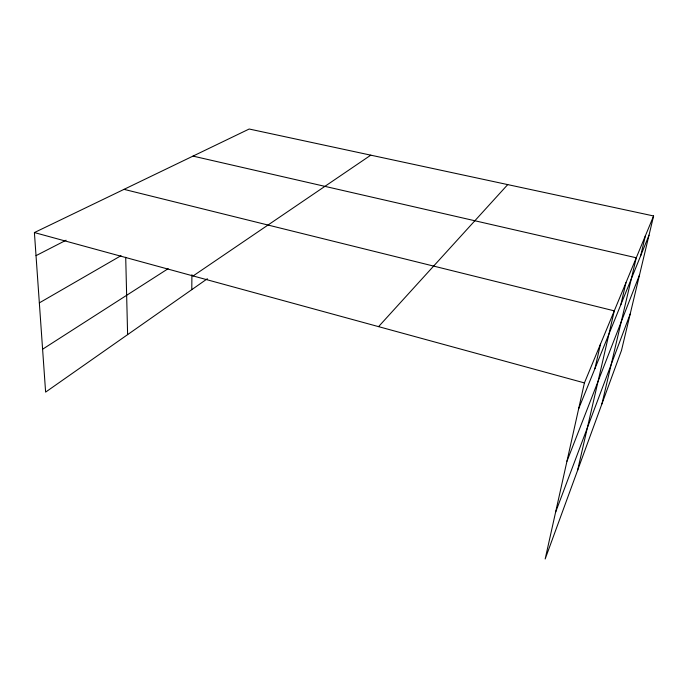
<?xml version="1.0" encoding="UTF-8"?>
<svg xmlns="http://www.w3.org/2000/svg" width="688" height="688" viewBox="0 0 688 688"><rect width="100%" height="100%" fill="white"/><g stroke="black" fill="none" stroke-linecap="round" stroke-linejoin="round"><path stroke-width="1.03" d="M191.78 289.657L191.918 274.693M653.6 215.963L584.413 382.906L545.171 558.983L621.496 350.407L653.6 215.963L249.176 129.017L34.4 232.561L45.614 392.108L207.363 278.735M594.905 368.656L600.461 344.198M577.524 470.566L614.272 310.856L124.029 189.355M620.834 304.707L625.968 282.648M601.923 403.89L636.271 257.776L192.993 156.099M640.657 255.79L645.421 235.7M555.586 512.242L630.217 313.891M566.955 461.252L639.565 274.744M578.651 408.767L649.008 235.184M378.563 326.637L507.735 184.599M193.113 275.948L370.789 155.161M42.596 349.22L168.156 268.681M39.345 302.875L120.993 255.704M36.025 255.652L66.091 240.215M34.4 232.561L584.413 382.906M125.706 257.269L127.615 334.626"/></g></svg>
